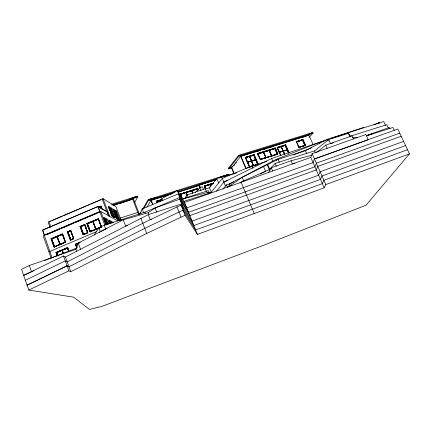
<?xml version="1.0" encoding="UTF-8"?>
<svg xmlns="http://www.w3.org/2000/svg" width="431" height="431" viewBox="0 0 431 431"><rect width="100%" height="100%" fill="white"/><g stroke="black" fill="none" stroke-linecap="round" stroke-linejoin="round"><path stroke-width="0.65" d="M25.375 280.269L65.286 260.906L67.225 261.865L142.79 223.296L180.977 205.081L185.055 215.301L197.393 234.405L324.193 187.841L310.778 157.401L312.13 153.646L365.897 134.531L368.279 139.714L314.474 158.942L313.078 162.616L186.785 207.914L178.332 193.864L142.144 208.9L140.064 213.781M76.761 251.672L75.883 249.28L78.264 243.1L123.223 219.832L148.21 212.72L155.144 207.957L179.802 199.181L189.861 215.597L316.306 169.938L317.76 166.388L401.191 136.244M184.942 198.707L186.558 195.189L205.21 188.703L206.357 191.531M324.193 187.841L325.798 184.587L409.45 153.867L397.813 129.041L314.474 158.942M134.537 202.759L137.661 196.935L137.365 196.17L111.683 204.197M268.373 172.804L271.266 167.778L291.054 160.779L311.591 155.252M139.757 214.169L141.109 211.842M142.796 208.933L148.199 199.623L228.597 174.248L228.888 174.954L227.638 175.385M143.41 209.067L148.49 200.361L175.929 191.693M146.896 207.273L151.109 200.151L173.24 193.153M161.566 199.478L156.507 201.088L156.205 201.573L161.307 199.887M161.609 199.941L156.512 201.616L161.582 199.973M159.815 201.853L161.932 198.481L177.464 190.448L184.597 202.441L197.393 234.405M187.124 195.561L186.009 192.576L180.411 194.413L185.982 192.614L187.151 195.523M94.103 234.96L98.914 227.994L104.232 225.224L144.924 212.171L179.582 197.554L188.541 212.3L314.921 166.797L316.349 163.193L399.742 133.157M191.709 190.761L192.587 193.158L191.709 190.761L186.133 192.592L191.682 190.798M99.529 232.794L100.299 231.695L106.899 228.527M192.77 193.099L191.887 190.707L197.371 188.961L197.84 190.119M216.459 179.485L199.311 184.91L198.939 185.416L199.952 187.905M199.839 184.937L177.884 192.075M197.36 188.891L197.727 188.385L198.228 189.613M210.624 186.348L209.945 184.581L210.597 186.386M210.77 186.327L210.123 184.527L213.129 183.574M205.118 189.161L209.482 187.771L216.718 178.396L236.7 172.853M231.932 167.945L228.732 168.947L228.452 168.268L238.569 155.365L312.809 132.489L313.111 133.163L309.022 137.451M209.407 192.867L211.314 192.253L222.288 178.375L251.86 165.967L252.911 168.446M313.03 144.471L308.882 135.108L240.886 156.103L231.733 167.643L234.313 173.833M234.028 165.385L234.841 164.362M235.655 163.338L236.468 162.315M216.454 191.24L223.824 182.097L271.627 158.495L327.576 139.59M249.166 166.398L245.384 157.444L254.155 154.524L258.201 164.033L249.42 166.996L266.967 161.21M249.544 156.453L251.413 160.989L249.576 156.415L245.487 157.741L247.389 162.245L251.445 160.952M222.972 189.037L226.42 184.84L229.561 183.838L276.174 159.373L319.231 142.451L325.631 140.447M254.155 154.524L253.697 155.068L257.733 164.567M227.627 187.173L228.478 186.154L231.474 185.136M251.65 160.855L249.678 156.442L253.751 155.117L249.711 156.399L251.58 160.935L255.588 159.685L253.719 155.16M251.488 161.162L253.396 165.671L251.521 161.124M251.656 161.108L253.568 165.617L251.693 161.07L255.728 159.777L257.641 164.27L253.6 165.574M253.072 166.048L245.789 168.537L240.67 156.378L308.882 135.108M409.45 153.867L366.005 205.221L260.712 246.403L101.781 306.425L89.508 309.453L73.62 297.169L28.791 290.068L21.55 269.3L29.346 265.474L75.883 249.28M249.441 166.856L252.819 165.849M271.762 155.785L269.316 150.354L274.886 148.625L277.262 154.12L265.922 157.671L263.589 152.1L269.224 150.322L271.595 155.833M269.316 150.354L271.724 155.823M257.754 153.942L263.454 152.111L265.825 157.644L263.422 152.154L257.786 153.899M274.649 148.776L275.387 147.941L277.909 153.786L277.666 154.061M281.12 146.685L283.075 151.06L279.137 152.321L283.113 151.017L281.12 146.685L277.219 147.898L278.895 151.766M229.534 186.138L242.174 177.335L278.087 159.325L305.434 150.683L327.479 139.197L383.741 121.547L385.589 125.513M289.233 152.924L285.678 144.751L285.171 145.306L288.603 153.317M285.247 145.344L281.287 146.637L283.199 151.049L287.127 149.794L285.247 145.344L281.324 146.594L283.199 151.049M195.34 192.652L199.822 187.787L202.371 186.715L203.384 189.198M287.084 149.832L283.275 150.969M287.159 150.004L288.436 152.682M388.369 128.088L386.785 124.683L350.532 136.131L348.367 133.368L328.756 139.525L314.587 150.866L275.086 163.408L269.305 169.669L241.419 181.812L239.97 183.073M296.259 141.67L303.031 139.369L305.568 145.123L305.304 145.398L302.767 139.649L296.259 141.67L297.422 144.342M303.031 139.369L302.503 139.93L304.932 145.419M302.508 140.048L296.329 141.966L302.508 140.048L304.976 145.376M316.672 152.52L325.707 145.166L352.03 135.84L353.447 138.96M228.452 168.268L229.545 167.519M233.117 165.94L228.732 168.947L238.866 156.065L313.111 133.163L302.519 137.387M255.572 151.944L256.704 151.227M271.762 146.901L272.807 146.254M34.006 270.695L23.673 275.382L63.497 255.971L65.453 256.973L148.259 214.638L181.408 203.949L192.07 221.108L318.617 175.185L320.114 171.721L403.61 141.411M68.998 266.767L67.069 265.857L27.083 285.16L67.069 265.857L68.998 266.767L144.746 228.355L183.013 210.183L195.615 229.96L322.329 183.611L323.897 180.287L407.5 149.702M63.497 255.971L68.863 270.819L70.776 271.681L146.707 233.43L185.055 215.301M260.211 173.968L265.577 171.296L263.573 166.603M229.039 184.258L233.828 181.904M28.791 290.068L68.863 270.819M373.973 124.839L379.528 122.42M121.138 220.3L115.934 206.632L103.047 198.643L48.121 222.051L50.12 227.584M51.149 221.022L48.983 221.685L50.982 227.218M52.383 220.494L62.269 216.281M63.502 215.753L86.362 206.013M87.601 205.485L89.454 204.698M90.688 204.17L100.574 199.957M108.477 215.188L107.163 211.707L98.009 206.476L42.459 230.127L52.076 257.776M106.99 211.783L97.88 206.584L42.707 230.079L44.657 235.52M98.381 207.004L101.026 206.131L99.168 206.923M98.64 207.236L101.188 206.223M99.421 207.069L101.28 206.277M99.146 207.268L101.053 206.535L99.184 207.289M44.49 235.067L99.75 211.562M117.755 220.866L100.692 211.373L43.175 235.838L51.165 258.164M46.262 234.782L59.246 229.26M60.48 228.737L62.339 227.945M63.572 227.423L73.464 223.215M74.703 222.687L76.556 221.9M77.79 221.372L87.682 217.165M88.921 216.637L90.774 215.85M92.013 215.322L100.046 211.907L98.009 206.476M46.5 234.733L50.179 233.166M51.408 232.648L53.25 231.862M54.478 231.339L56.321 230.558M57.549 230.035L59.392 229.249M60.62 228.726L62.463 227.945M63.691 227.423L70.447 224.551M71.675 224.028L73.518 223.242M74.746 222.719L76.583 221.938M77.812 221.415L79.654 220.634M80.883 220.112L82.725 219.325M83.953 218.803L90.709 215.931M91.938 215.408L93.78 214.622M95.009 214.105L96.851 213.318M98.079 212.795L99.922 212.014L97.88 206.584M108.968 208.275L110.961 209.197L114.134 217.569M108.58 207.085L111.123 208.604L111.968 208.243L115.643 217.924L112.146 215.953M110.686 209.132L110.939 209.024L114.026 217.159M110.961 209.197L109.587 208.642M52.512 241.425L54.559 247.108L53.918 246.898L50.96 238.672L62.274 233.866L65.334 241.565M67.258 231.749L67.861 231.991L70.856 240.196L70.253 239.97L67.258 231.749L70.425 230.396L71.029 230.644M79.956 226.35L84.778 224.551L87.822 232.756L82.989 234.566L79.956 226.35L80.532 226.609L81.664 226.124M98.624 219.347L101.479 226.965L89.815 231.668L86.771 223.452L98.408 218.759M62.689 234.028L51.284 238.785L54.241 247.001M70.835 230.563L67.559 231.867L70.555 240.083L73.733 238.731M98.5 218.808L87.051 223.587L90.095 231.792M114.985 211.75L116.634 211.05L120.238 220.521L116.898 218.636M62.188 234.313L51.494 238.86L54.446 247.071M67.753 231.948L70.393 230.827M84.395 224.88L80.43 226.561L83.458 234.766M89.023 222.913L98.58 218.851M59.92 235.364L61.703 234.609M82.8 225.645L83.932 225.165M93.899 220.931L95.687 220.171M97.481 219.406L98.672 218.9M54.543 246.731L51.704 238.957L57.011 236.7L59.909 244.49L54.495 246.715L59.861 244.474L57.011 236.7M57.237 236.608L62.64 234.383L57.237 236.608L60.038 244.361L65.453 242.136M70.894 239.83L67.974 232.045L70.689 230.892L68.017 232.061L70.894 239.83L73.615 238.677M84.735 224.923L80.656 226.658L83.56 234.421L87.649 232.686L84.821 224.96L87.649 232.686L84.185 234.189M95.763 229.281L90.332 231.512L95.763 229.281L92.794 221.496L87.461 223.764L90.375 231.528M93.021 221.399L95.989 229.184L93.021 221.399L98.36 219.131L101.339 226.916L95.908 229.147L101.296 226.895L98.36 219.131M118.654 219.772L115.632 211.81L118.406 219.875M51.752 238.973L57.102 236.738M84.821 224.96L80.699 226.674L83.603 234.437M92.875 221.539L87.498 223.786L90.418 231.549M93.058 221.421L98.44 219.174M113.795 211.136L115.653 211.982L118.751 220.133M104.049 219.023L104.318 218.91M104.113 219.061L104.383 218.943M107.728 224.508L105.864 219.551L105.595 219.665L107.459 224.621M103.499 217.989L106.177 219.422L107.071 219.04L108.935 223.996M105.617 219.853L105.886 219.74L103.984 218.808M110.659 223.56L109.97 221.739L109.706 221.852L110.395 223.673M108.795 220.817L110.277 221.609L111.155 221.238L111.844 223.059M110.465 223.166L109.991 221.922L109.727 222.035L110.201 223.28M53.918 246.898L65.259 242.087L62.274 233.866M70.253 239.97L73.437 238.618M82.989 234.566L87.822 232.756M60.038 244.361L65.41 242.12L62.543 234.351L65.237 241.543M70.803 239.798L73.572 238.661L70.732 230.908M54.834 246.753L65.566 242.2M90.693 231.539L100.881 227.218M54.947 246.785L56.827 246.058M57.926 245.525L59.807 244.797M60.906 244.258L62.694 243.499M71.19 239.895L72.866 239.259M86.216 233.521L83.372 234.728L80.344 226.523M90.79 231.582L91.986 231.075M93.786 230.31L97.46 228.823M98.575 228.279L100.455 227.552M48.897 251.828L96.549 231.619M57.204 256.03L55.901 252.404L67.559 247.696L56.219 252.501L57.301 255.518M76.637 247.798L75.312 244.178L80.139 242.13M79.827 242.497L75.608 244.285L76.928 247.906M67.667 247.728L56.326 252.539L57.415 255.556M79.924 242.534L75.711 244.323L76.901 247.367M56.423 252.566L67.161 248.014M75.797 244.355L77.602 243.59M61.304 250.578L63.093 249.818M64.289 249.312L67.268 248.051M77.106 243.881L75.899 244.393L75.312 244.178M57.786 255.745L56.639 252.668L62.01 250.427M63.298 253.38L62.193 250.314L67.57 248.073L68.728 251.149M76.95 246.968L76.018 244.458L79.309 243.073M56.639 252.668L62.059 250.443L63.163 253.503M76.018 244.458L78.275 243.558M223.824 182.097L227.525 180.546M308.451 134.23L312.809 132.489M293.274 154.966L311.43 147.828M44.711 260.523L77.004 247.906M129.823 198.987L137.365 196.17M119.425 203.728L137.661 196.935L111.979 204.967M405.555 145.554L322.005 175.999L320.47 179.393L193.837 225.532L180.977 205.081M184.597 202.441L310.778 157.401M366.226 135.587L389.419 127.501L389.98 128.702M218.409 177.75L228.597 174.248M194.494 186.768L216.384 179.253M208.141 193.061L210.037 192.415M330.755 138.513L363.812 127.344M151.502 219.277L150.225 219.691L148.259 214.638M210.878 192.625L208.534 193.379L207.936 192.355L182.049 199.127M183.789 201.401L207.855 193.659M120.087 218.108L138.566 212.197M182.06 199.047L208.41 190.61L209.24 192.652M182.895 198.885L185.411 198.018M183.019 198.993L185.486 198.201M191.833 190.782L197.344 188.999L197.786 190.195M367.007 135.533L372.729 133.712M366.404 135.91L392.932 127.468L394.246 130.281M172.443 193.605L150.963 200.399L152.633 204.666M216.26 179.743L199.122 185.163L200.135 187.657M333.788 142.704L330.625 143.706L328.756 139.525M178.994 191.924L199.467 185.443M213.302 183.056L204.52 185.842L205.765 188.902M161.41 199.725L156.351 201.331L156.819 202.516M204.326 186.095L213.108 183.31M156.302 201.417L161.356 199.812M204.262 186.187L213.038 183.401M197.727 188.385L180.438 193.88L182.421 198.831M204.208 186.262L212.979 183.477M209.945 184.581L204.515 186.311L205.662 189.231M209.919 184.619L204.456 186.386L205.63 189.268M210.064 184.603L213.097 183.611M180.206 194.214L197.479 188.724L197.974 189.952M180.158 194.289L197.425 188.8L197.921 190.028M249.404 166.899L253.466 165.59M253.568 165.617L257 164.534M249.883 166.975L252.938 166.01M255.378 165.245L257.205 164.664M177.841 191.084L216.766 178.784M218.679 178.181L228.888 174.954M247.459 162.164L251.478 160.908M251.58 160.935L255.621 159.642M247.464 162.422L251.553 161.081M279.245 152.45L287.235 149.923M113.089 205.296L133.438 198.923L139.515 214.654M277.909 153.786L260.41 159.265L257.894 153.361L275.387 147.941M305.568 145.123L299.049 147.165L296.517 141.39M113.601 205.35L132.656 199.17L138.496 214.288M260.744 159.292L265.825 157.644M299.329 147.203L304.356 145.57M260.798 159.346L277.041 154.255M299.383 147.257L304.712 145.586M261.342 159.244L277.575 154.158L275.053 148.318L258.201 153.544M299.884 147.165L301.657 146.61M302.842 146.238L304.62 145.678M263.142 158.737L268.761 156.976M270.011 156.588L275.63 154.826M301.581 146.691L304.539 145.764M257.108 151.507L258.977 150.931M262.721 149.772L265.841 148.808M268.335 148.038L271.455 147.073M285.678 144.751L277.386 147.321L280.937 155.532M245.384 157.444L253.924 154.799L257.964 164.303M257.657 153.641L275.474 148.113L275.98 149.288M277.138 147.596L285.424 145.026L288.727 152.612M245.309 157.541L253.848 154.891L257.889 164.394M277.052 147.693L285.338 145.123L288.635 152.709M296.167 141.767L302.675 139.746L305.213 145.495M245.244 157.622L253.778 154.971L257.819 164.475M258.05 153.722L275.231 148.393M277.532 147.677L285.263 145.209L288.56 152.79M296.092 141.847L302.6 139.833L305.132 145.576M245.519 157.703L249.576 156.415M269.224 150.322L263.589 152.1L265.992 157.59M269.353 150.311L274.962 148.539M277.257 147.855L281.195 146.605M260.313 153.226L263.433 152.256M265.927 151.48L269.041 150.516M271.535 149.74L273.405 149.164M127.528 225.521L125.604 226.076L123.223 219.832M294.987 163.22L292.417 163.92L291.054 160.779M167.427 195.335L148.49 200.361L148.199 199.623L156.41 197.457M243.305 155.623L238.866 156.065L238.569 155.365L240.476 155.182M352.186 137.554L357.369 137.699M55.901 252.404L56.531 252.598M62.193 250.314L67.527 248.057L68.637 251.117M62.059 250.443L63.12 253.487M50.96 238.672L51.601 238.898M51.704 238.957L54.592 246.747M86.771 223.452L87.331 223.721M108.687 221.356L109.991 221.922M104.254 218.695L105.864 219.551M108.984 221.211L109.97 221.739M107.071 219.04L103.866 217.321L106.705 224.858M111.155 221.238L108.698 219.918L110.088 223.603M113.412 222.45L112.146 221.771L112.604 222.989M100.046 211.907L99.782 211.761L104.857 225.257M108.65 207.92L110.837 209.25L113.784 217.025M108.903 207.812L110.939 209.024M113.358 210.457L115.632 211.81M114.048 211.028L115.653 211.982M112.97 209.703L115.81 211.4L119.188 220.279M111.968 208.243L108.418 206.115L112.48 216.637M116.634 211.05L113.24 209.008L117.178 219.282M102.427 199.165L102.179 199.014L108.666 216.179M378.671 122.684L379.129 123.675M348.367 133.368L349.977 136.907M327.479 139.197L328.266 140.953M325.707 145.166L327.113 148.318M319.231 142.451L319.915 143.986M314.587 150.866L315.363 152.612M312.13 153.646L325.798 184.587M305.434 150.683L306.71 153.581M297.993 145.506L298.748 147.354M297.913 145.586L298.71 147.397M284.751 154.497L283.35 151.136L284.713 154.54M284.589 154.551L283.183 151.189L284.552 154.589M277.295 147.811L279.207 152.24M279.423 152.876L280.182 154.632M275.14 148.216L277.774 154.32M274.978 148.399L277.499 154.239M274.655 147.935L277.3 154.077M278.087 159.325L279.353 162.266M276.174 159.373L276.616 160.402M275.086 163.408L276.363 166.382M269.149 150.403L271.519 155.92M271.627 158.495L272.85 161.334M271.266 167.778L272.618 170.945M267.699 164.529L269.709 169.227M267.295 164.976L269.806 170.838M258.083 154.476L259.925 158.791M257.91 154.228L258.67 156M259.171 157.18L259.925 158.947M257.83 154.325L258.584 156.097M245.611 157.17L249.646 166.727M247.534 162.342L249.199 166.296M240.886 156.103L246.015 168.273M242.174 177.335L243.881 181.413M241.085 182.135L254.177 213.437M231.528 167.896L234.108 174.081M229.561 183.838L230.396 185.853M228.478 186.154L228.823 186.984M226.42 184.84L227.466 187.366M222.288 178.375L225.445 186.025M216.718 178.396L218.619 183.019M210.123 184.527L210.802 186.289M209.482 187.771L211.314 192.253M207.936 192.355L208.647 194.101M199.311 184.91L200.323 187.404M199.822 187.787L201.083 190.89M198.039 189.866L197.543 188.638L180.266 194.128L182.281 199.079L180.46 194.338M191.887 190.707L192.797 193.061M186.187 192.517L187.302 195.502M186.558 195.189L187.474 197.468M180.702 195.453L181.446 197.306M177.464 190.448L179.819 196.331M178.332 193.864L180.244 198.653M179.582 197.554L181.031 201.18M179.802 199.181L182.248 205.312M181.408 203.949L183.39 208.911M176.92 206.751L180.988 216.971M161.932 198.481L162.853 200.819M156.507 201.088L157.202 202.861M156.561 201.541L157.024 202.726M156.534 201.579L156.981 202.802M155.144 207.957L156.841 212.289M151.109 200.151L152.779 204.418M148.21 212.72L148.927 214.563M144.924 212.171L145.392 213.383M142.144 208.9L143.545 212.505M140.84 218.253L146.707 233.43M118.627 220.182L115.53 212.036L113.919 211.082L116.833 218.743M115.406 212.084L118.503 220.236M115.212 212.343L115.885 214.115M114.086 211.637L116.774 218.711M111.123 208.604L114.565 217.682M110.923 209.757L113.773 217.267M110.934 209.902L113.428 216.481M109.156 208.254L112.125 216.087M109.323 208.825L112.065 216.055M111.02 213.701L111.71 215.505M103.047 198.643L109.77 216.421M110.277 221.609L110.966 223.43M109.862 221.981L110.331 223.226M106.177 219.422L108.041 224.373M101.263 206.751L101.964 208.626M100.773 205.98L101.948 209.105M105.751 219.799L107.513 224.481M104.539 219.498L106.597 224.831M104.469 219.589L106.462 224.89M104.625 220.144L106.398 224.858M100.692 211.373L105.767 224.869M104.232 225.224L105.627 228.936M98.737 219.438L99.442 221.335M99.917 222.595L101.571 227.008M98.139 218.625L101.215 226.835M98.914 227.994L100.299 231.695M92.794 221.496L95.72 229.26M87.8 224.982L90.37 231.916M87.234 223.673L90.273 231.873M87.148 223.635L90.192 231.835M86.518 229.012L84.88 224.599L80.247 226.48L83.275 234.685M86.981 230.278L87.768 232.207M84.498 224.422L87.541 232.632M81.233 228.5L83.334 234.189M78.264 243.1L80.516 249.237M76.093 244.485L77.025 246.995M71.524 232.46L73.146 236.878M70.727 230.52L73.502 238.101M70.425 230.396L73.529 238.639M67.667 231.91L70.749 240.153M67.759 247.76L68.416 249.571M62.921 234.658L64.526 239.081M68.109 248.935L68.766 250.745M68.001 248.902L68.658 250.713M67.258 247.588L68.572 251.214M65.453 256.973L70.776 271.681M57.28 236.624L60.135 244.393M62.236 250.33L63.389 253.406M56.73 252.701L57.614 255.147M56.752 253.202L57.619 255.615M56.639 253.169L57.506 255.583M51.397 238.822L54.349 247.038M29.346 265.474L31.49 271.573"/></g></svg>
